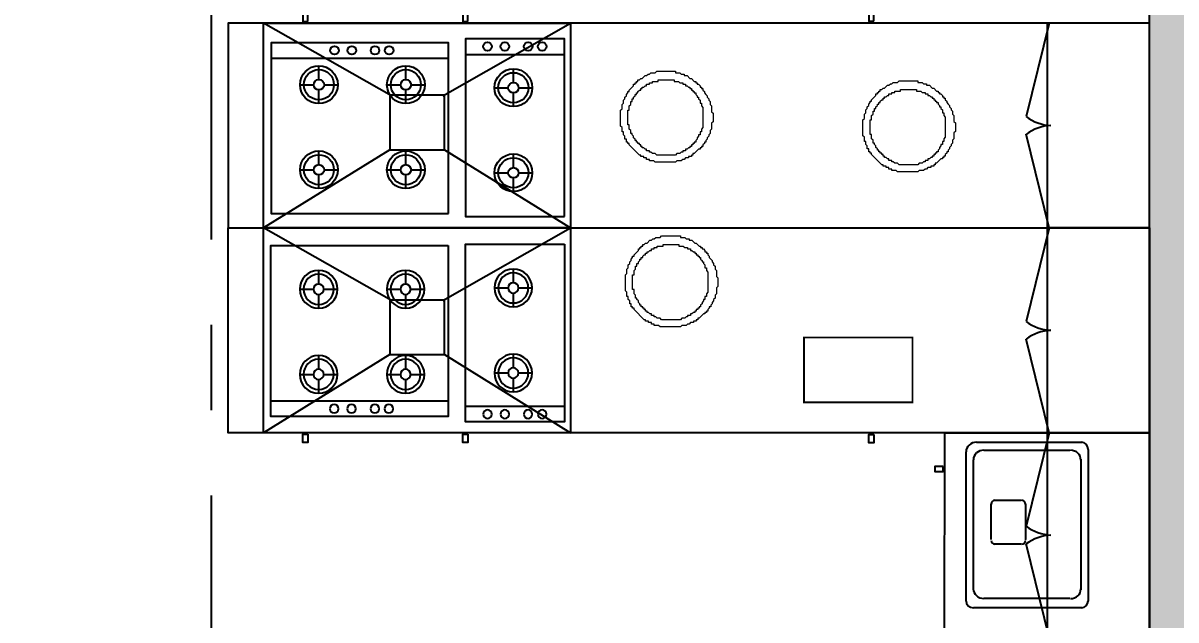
# Model space of a CAD drawing. Header units: millimetres. Extents: x -9318 to 9016603, y 0 to 838141.
# Drawn here: x 74851 to 78229, y 336406 to 338155 of the extents above; entities that cross this region are included whole.
import ezdxf
from ezdxf import colors
from ezdxf.entities.mleader import LeaderData, LeaderLine
from ezdxf.math import Vec2, Vec3

# ---------------------------------------------------------------- set-up
doc = ezdxf.new("R2010")
doc.units = ezdxf.units.MM
doc.linetypes.add('CENTER', pattern=[2, 1.25, -0.25, 0.25, -0.25])
doc.styles.add('ISOCPEUR', font='isocpeur.ttf', dxfattribs={"width": 0.7})

# ---------------------------------------------------------------- blocks, each defined once
blk = doc.blocks.new('_DotSmall')
at = {"color": 8, "linetype": 'ByBlock', "const_width": 0.5}
blk.add_lwpolyline([(-0.0625, 0, 1), (0.0625, 0, 1)], format="xyb", close=True, dxfattribs=at)
blk = doc.blocks.new('шкаф стол 1 дв 600х600')
at = {"color": 8, "extrusion": (-6.19743e-05, -0.000470712, 1), "elevation": 70.5}
blk.add_lwpolyline([(-12827.5, -147385.6), (-12826.7, -146785.7), (-12226.7, -146785.7), (-12227.5, -147385.6)], close=True, dxfattribs=at)
at = {"color": 8, "elevation": 0.9}
blk.add_lwpolyline([(-12223, -147286.3), (-12198.6, -147286.3), (-12198.6, -147271.5), (-12223, -147271.5)], close=True, dxfattribs=at)
blk = doc.blocks.new('мультиварка')
at = {"color": 8, "linetype": 'ByBlock'}
for points in [[(-9579.5, -151493.5), (-9270.2, -151493.5), (-9270.2, -151493.5)], [(-9609.7, -151958.8), (-9609.9, -151522.2)], [(-9558, -151516.8), (-9306, -151516.8), (-9306, -151516.8)], [(-9252.2, -151515), (-9252.2, -151958.8)], [(-9588.4, -151926.2), (-9588.4, -151545.4)], [(-9273.7, -151543.3), (-9273.7, -151925.6)], [(-9527.1, -151663.5), (-9448.3, -151663.5), (-9448.3, -151663.5)], [(-9536.1, -151778.1), (-9536.1, -151674.2), (-9536.1, -151674.2)], [(-9435.8, -151674.2), (-9435.8, -151778.1), (-9435.8, -151778.1)], [(-9448.3, -151792.5), (-9527.1, -151792.5), (-9527.1, -151792.5)], [(-9306, -151951.6), (-9558.2, -151951.4), (-9558.2, -151951.4)], [(-9270.2, -151978.5), (-9588.2, -151978.5), (-9588.2, -151978.5)]]:
    blk.add_lwpolyline(points, dxfattribs=at)
for points in [[(-9579.5, -151493.5), (-9595.6, -151493.5), (-9609.9, -151506), (-9609.9, -151522.1)], [(-9252.2, -151515), (-9252.2, -151502.4), (-9261.2, -151493.5), (-9271.9, -151493.5)], [(-9558, -151516.8), (-9574.1, -151516.8), (-9588.4, -151529.3), (-9588.4, -151545.4)], [(-9273.6, -151545.8), (-9273.6, -151529.7), (-9286.2, -151517.1), (-9304.1, -151517.1)], [(-9525.3, -151663.5), (-9530.7, -151663.5), (-9536.1, -151668.8), (-9536.1, -151676)], [(-9435.8, -151676), (-9435.8, -151668.8), (-9441.1, -151663.5), (-9446.5, -151663.5)], [(-9536.1, -151781.7), (-9536.1, -151787.1), (-9530.7, -151792.5), (-9525.3, -151792.5)], [(-9446.5, -151792.5), (-9441.1, -151792.5), (-9435.8, -151787.1), (-9435.8, -151781.7)], [(-9588.7, -151922.7), (-9588.7, -151938.8), (-9574.3, -151951.4), (-9558.2, -151951.4)], [(-9304.1, -151951.8), (-9286.2, -151951.8), (-9273.6, -151939.2), (-9273.6, -151923.1)], [(-9609.7, -151958.8), (-9609.7, -151969.5), (-9600.8, -151978.5), (-9588.2, -151978.5)], [(-9271.9, -151978.5), (-9261.2, -151978.5), (-9252.2, -151969.5), (-9252.2, -151958.8)]]:
    blk.add_open_spline(points, degree=3, dxfattribs=at)
blk = doc.blocks.new('шакф навесной 600х300')
at = {"color": 8, "extrusion": (-6.19743e-05, -0.000470712, 1)}
for p, q in [((-13586.5, -147327, 0.9), (-13518.9, -147601.1, 0.8)), ((-13580.8, -147927, 0.6), (-13580.8, -147327, 0.9)), ((-13586.4, -147927, 0.6), (-13518.9, -147652.9, 0.7))]:
    blk.add_line(p, q, dxfattribs=at)
at = {"color": 8, "elevation": 0.8}
blk.add_lwpolyline([(-13880.8, -147927), (-13580.8, -147927), (-13580.8, -147327), (-13880.8, -147327)], close=True, dxfattribs=at)
at = {"color": 8, "extrusion": (-6.19743e-05, -0.000470712, 1)}
for centre, radius, start, end in [((-13597.7, -147494.8, 71.1), 132.3, 272.7246, 306.5699), ((-13597.2, -147757.7, 71.1), 130.8, 53.2335, 87.489)]:
    blk.add_arc(centre, radius, start, end, dxfattribs=at)
blk = doc.blocks.new('Шкаф-стол под встр. тех тип 1')
at = {"color": 8}
for points, elevation in [([(-2466.8, 604.6), (-2466.8, 628.9), (-2481.6, 628.9), (-2481.6, 604.6)], 0.6), ([(-1997.5, 604.6), (-1997.5, 628.9), (-2012.3, 628.9), (-2012.3, 604.6)], 0.6), ([(-808, 605.4), (-808, 629.8), (-822.8, 629.8), (-822.8, 605.4)], 0.9)]:
    blk.add_lwpolyline(points, close=True, dxfattribs=dict(at, elevation=elevation))
blk.add_lwpolyline([(0, 0), (0, 600), (-2700, 600), (-2700, 0)], close=True, dxfattribs=at)
blk = doc.blocks.new('Варочн.пан.1')
at = {"color": 8}
for p, q in [((0, 454.4), (520, 454.4)), ((140.2, 392.1), (140.2, 432.3)), ((394.9, 392.1), (394.9, 432.3)), ((84.9, 377), (125.1, 377)), ((155.4, 377), (195.6, 377)), ((339.6, 377), (379.8, 377)), ((410, 377), (450.2, 377)), ((140.2, 321.7), (140.2, 361.9)), ((394.9, 321.7), (394.9, 361.9)), ((140.2, 142.9), (140.2, 183.1)), ((394.9, 142.9), (394.9, 183.1)), ((84.9, 127.8), (125.1, 127.8)), ((140.2, 72.5), (140.2, 112.6)), ((155.4, 127.8), (195.6, 127.8)), ((339.6, 127.8), (379.8, 127.8)), ((394.9, 72.5), (394.9, 112.6)), ((410, 127.8), (450.2, 127.8))]:
    blk.add_line(p, q, dxfattribs=at)
blk.add_lwpolyline([(520, 0), (520, 500), (0, 500), (0, 0)], close=True, dxfattribs=at)
for centre, radius in [((185.8, 477.6), 12.6), ((236.4, 477.6), 12.6), ((304.5, 477.6), 12.6), ((346, 477.6), 12.6), ((140.2, 377), 55.3), ((140.2, 377), 44.1), ((394.9, 377), 55.3), ((394.9, 377), 44.1), ((140.2, 377), 15.1), ((394.9, 377), 15.1), ((140.2, 127.8), 55.3), ((140.2, 127.8), 44.1), ((394.9, 127.8), 55.3), ((394.9, 127.8), 44.1), ((140.2, 127.8), 15.1), ((394.9, 127.8), 15.1)]:
    blk.add_circle(centre, radius, dxfattribs=at)
blk = doc.blocks.new('Варочн.панель тип2')
at = {"color": 8}
for p, q in [((-290, 474.4), (0, 474.4)), ((-149.8, 392.1), (-149.8, 432.3)), ((-205.1, 377), (-164.9, 377)), ((-134.6, 377), (-94.4, 377)), ((-149.8, 321.7), (-149.8, 361.9)), ((-149.8, 142.9), (-149.8, 183.1)), ((-205.1, 127.8), (-164.9, 127.8)), ((-149.8, 72.5), (-149.8, 112.6)), ((-134.6, 127.8), (-94.4, 127.8))]:
    blk.add_line(p, q, dxfattribs=at)
blk.add_lwpolyline([(0, 0), (0, 520), (-290, 520), (-290, 0)], close=True, dxfattribs=at)
for centre, radius in [((-225.4, 497.6), 12.6), ((-174.8, 497.6), 12.6), ((-106.6, 497.6), 12.6), ((-65.2, 497.6), 12.6), ((-149.8, 377), 55.3), ((-149.8, 377), 44.1), ((-149.8, 377), 15.1), ((-149.8, 127.8), 55.3), ((-149.8, 127.8), 44.1), ((-149.8, 127.8), 15.1)]:
    blk.add_circle(centre, radius, dxfattribs=at)
blk = doc.blocks.new('вытяжка 900х600')
at = {"color": 8}
for p, q in [((374.7, 386.9), (0, 600)), ((525.3, 386.9), (900, 600)), ((370, 228.6), (0, 0)), ((530, 228.6), (900, 0))]:
    blk.add_line(p, q, dxfattribs=at)
for points in [[(0, 0), (0, 600), (900, 600), (900, 0)], [(370, 388.6), (370, 228.6), (530, 228.6), (530, 388.6)]]:
    blk.add_lwpolyline(points, close=True, dxfattribs=at)

msp = doc.modelspace()

# ---------------------------------------------------------------- hatches: boundary and pattern name
at = {"ltscale": 100}
h = msp.add_hatch(dxfattribs=at)
h.set_pattern_fill('AR-CONC', color=256, scale=30)
h.set_pattern_definition([(50, (140697.8, 216407.27), (215.17805, -18.82564), [22.5, -247.5]), (355, (140697.8, 216407.27), (-41.6254, 225.65764), [18, -198]), (100.45144, (140715.72, 216405.7), (173.55265, 206.832), [19.12206, -210.34263]), (46.1842, (140697.8, 216467.27), (320.1724, -49.6558), [33.75, -371.25]), (96.63564, (140724.47, 216463.14), (280.3986, 292.2356), [28.6831, -315.5141]), (351.18416, (140697.8, 216467.27), (280.3986, 292.2356), [27, -297]), (21, (140727.8, 216452.27), (179.07212, -120.78567), [22.5, -247.5]), (326, (140727.8, 216452.27), (72.9946, 217.545), [18, -198]), (71.45144, (140742.72, 216442.2), (252.0667, 96.75935), [19.12206, -210.34263]), (37.5, (140697.79, 216407.274), (3.647957, 99.868156), [0, -195.6, 0, -201, 0, -198.75]), (7.5, (140697.79, 216407.27), (78.92086, 118.32351), [0, -114.6, 0, -191.1, 0, -75.75]), (327.5, (140630.89, 216407.274), (160.14673, -6.76646), [0, -75, 0, -234, 0, -310.5]), (317.5, (140600.9, 216407.27), (174.95585, 30.0315), [0, -97.5, 0, -155.4, 0, -220.5])])
h.paths.add_polyline_path([(79107.04, 343757.96), (78987.04, 343757.96), (78987.03, 342392.96), (78272.03, 342392.96), (78272.03, 343757.96), (78152.03, 343757.96), (78152.03, 334927.94), (76602.02, 334927.96), (76602.03, 334807.96), (81202.03, 334808.19), (81202.03, 334928.2), (78272.03, 334927.95), (78272.03, 337735.75), (79752.03, 337735.76), (79752.04, 337735.79), (83452.03, 337735.79), (83452.03, 337735.75), (87602.03, 337735.75), (87602.04, 337855.45), (85670.83, 337855.43), (85670.86, 338427.56), (85550.86, 338427.57), (85550.83, 337855.59), (83572.02, 337855.75), (83572.02, 338427.58), (83452.02, 338427.59), (83452.02, 337855.78), (82430.54, 337855.78), (82430.54, 338427.59), (82447.03, 338427.59), (82550.54, 338427.59), (82550.54, 337855.78), (82447.03, 337855.76), (81202.04, 337855.76), (81202.03, 338427.59), (81202.04, 337855.75), (79632.03, 337855.76), (79632.03, 338427.59), (79632.03, 338427.59), (79632.03, 337855.76), (79752.03, 337855.75), (79752.03, 338427.59), (79632.03, 338427.59), (79632.03, 337855.75), (79107.03, 337855.75), (79107.03, 338427.59), (79107.03, 338427.59), (79107.03, 337855.75), (78272.03, 337855.75), (78272.03, 338427.59), (87602.09, 338427.31), (87601.98, 337855.45), (87602.03, 337855.45), (87602.03, 338547.59), (86879.65, 338547.35), (83572.02, 338547.59), (83572.02, 339997.59), (83452.02, 339997.59), (83452.02, 338547.59), (78272.03, 338547.59), (78272.03, 340807.96), (81202.03, 340807.96), (81202.03, 340927.96), (78272.03, 340927.96), (78272.03, 342392.96), (78987.03, 342392.96), (78987.03, 340927.96), (79107.03, 340927.96)])

# ---------------------------------------------------------------- linework, layer by layer
at = {"linetype": 'CENTER', "ltscale": 1000}
msp.add_line((75402.03, 350770.43), (75402.03, 295038.08), dxfattribs=at)
at = {"ltscale": 100}
msp.add_lwpolyline([(78152.03, 334927.94), (78152.03, 343757.96)], dxfattribs=at)
at = {"lineweight": 0}
for points in [[(76872.86, 337890.97), (76872.86, 337865.57), (76868.63, 337861.33), (76868.63, 337844.4), (76864.39, 337840.17), (76864.39, 337831.7), (76860.16, 337827.47), (76860.16, 337823.23), (76855.93, 337819), (76855.93, 337814.76), (76851.69, 337810.53), (76851.69, 337806.3), (76847.46, 337806.3), (76847.46, 337802.06), (76843.23, 337797.83), (76843.23, 337793.6), (76838.99, 337793.6), (76838.99, 337789.36), (76834.76, 337789.36), (76834.76, 337785.13), (76830.53, 337785.13), (76817.83, 337772.43), (76813.59, 337772.43), (76813.59, 337768.2), (76809.36, 337768.2), (76809.36, 337763.96), (76800.89, 337763.96), (76800.89, 337759.73), (76792.42, 337759.73), (76788.19, 337755.5), (76783.96, 337755.5), (76779.72, 337751.26), (76767.02, 337751.26), (76762.79, 337747.03), (76703.52, 337747.03), (76699.29, 337751.26), (76686.59, 337751.26), (76686.59, 337755.5), (76678.12, 337755.5), (76678.12, 337759.73), (76669.65, 337759.73), (76669.65, 337763.96), (76661.19, 337763.96), (76661.19, 337768.2), (76656.95, 337768.2), (76627.32, 337797.83), (76627.32, 337802.06), (76623.09, 337802.06), (76623.09, 337806.3), (76618.85, 337806.3), (76618.85, 337814.76), (76614.62, 337814.76), (76614.62, 337823.23), (76610.38, 337827.47), (76610.38, 337835.93), (76606.15, 337835.93), (76606.15, 337848.63), (76601.92, 337852.87), (76601.92, 337899.43), (76606.15, 337903.67), (76606.15, 337916.37), (76610.38, 337920.6), (76610.38, 337929.07), (76614.62, 337933.3), (76614.62, 337937.54), (76618.85, 337941.77), (76618.85, 337946), (76623.09, 337950.24), (76623.09, 337954.47), (76627.32, 337954.47), (76627.32, 337958.7), (76640.02, 337971.4), (76640.02, 337975.64), (76644.25, 337975.64), (76644.25, 337979.87), (76648.49, 337979.87), (76648.49, 337984.1), (76652.72, 337984.1), (76652.72, 337988.34), (76656.95, 337988.34), (76661.19, 337992.57), (76665.42, 337992.57), (76673.89, 338001.04), (76678.12, 338001.04), (76682.35, 338005.27), (76686.59, 338005.27), (76690.82, 338009.51), (76703.52, 338009.51), (76707.75, 338013.74), (76762.79, 338013.74), (76762.79, 338009.51), (76775.49, 338009.51), (76779.72, 338005.27), (76788.19, 338005.27), (76788.19, 338001.04), (76796.66, 338001.04), (76805.13, 337992.57), (76809.36, 337992.57), (76817.83, 337984.1), (76822.06, 337984.1), (76822.06, 337979.87), (76826.29, 337979.87), (76826.29, 337975.64), (76830.53, 337975.64), (76834.76, 337971.4), (76834.76, 337967.17), (76838.99, 337967.17), (76838.99, 337962.94), (76843.23, 337962.94), (76843.23, 337958.7), (76847.46, 337954.47), (76847.46, 337950.24), (76851.69, 337946), (76855.93, 337941.77), (76855.93, 337937.54), (76860.16, 337933.3), (76860.16, 337929.07), (76864.39, 337924.84), (76864.39, 337916.37), (76868.63, 337912.13), (76868.63, 337895.2), (76872.86, 337890.97)], [(76843.23, 337907.9), (76843.23, 337848.63), (76838.99, 337844.4), (76838.99, 337835.93), (76834.76, 337835.93), (76834.76, 337827.47), (76830.53, 337827.47), (76830.53, 337823.23), (76826.29, 337819), (76826.29, 337814.76), (76822.06, 337810.53), (76822.06, 337806.3), (76817.83, 337806.3), (76817.83, 337802.06), (76813.59, 337802.06), (76813.59, 337797.83), (76809.36, 337797.83), (76809.36, 337793.6), (76805.13, 337793.6), (76805.13, 337789.36), (76800.89, 337789.36), (76796.66, 337785.13), (76792.42, 337785.13), (76792.42, 337780.9), (76783.96, 337780.9), (76783.96, 337776.66), (76779.72, 337776.66), (76775.49, 337772.43), (76767.02, 337772.43), (76762.79, 337768.2), (76707.75, 337768.2), (76703.52, 337772.43), (76695.05, 337772.43), (76690.82, 337776.66), (76686.59, 337776.66), (76686.59, 337780.9), (76678.12, 337780.9), (76678.12, 337785.13), (76673.89, 337785.13), (76669.65, 337789.36), (76665.42, 337789.36), (76665.42, 337793.6), (76661.19, 337793.6), (76661.19, 337797.83), (76656.95, 337797.83), (76656.95, 337802.06), (76652.72, 337802.06), (76652.72, 337806.3), (76648.49, 337806.3), (76648.49, 337810.53), (76644.25, 337810.53), (76644.25, 337814.76), (76640.02, 337819), (76640.02, 337823.23), (76635.79, 337827.47), (76635.79, 337831.7), (76631.55, 337831.7), (76631.55, 337840.17), (76627.32, 337844.4), (76627.32, 337857.1), (76623.09, 337857.1), (76623.09, 337899.43), (76627.32, 337899.43), (76627.32, 337912.13), (76631.55, 337916.37), (76631.55, 337924.84), (76635.79, 337924.84), (76635.79, 337933.3), (76640.02, 337933.3), (76640.02, 337937.54), (76644.25, 337941.77), (76644.25, 337946), (76648.49, 337946), (76648.49, 337950.24), (76652.72, 337950.24), (76652.72, 337954.47), (76656.95, 337958.7), (76661.19, 337958.7), (76661.19, 337962.94), (76665.42, 337962.94), (76665.42, 337967.17), (76669.65, 337967.17), (76673.89, 337971.4), (76678.12, 337971.4), (76678.12, 337975.64), (76686.59, 337975.64), (76686.59, 337979.87), (76695.05, 337979.87), (76695.05, 337984.1), (76711.99, 337984.1), (76711.99, 337988.34), (76758.56, 337988.34), (76758.56, 337984.1), (76771.26, 337984.1), (76775.49, 337979.87), (76783.96, 337979.87), (76783.96, 337975.64), (76792.42, 337975.64), (76792.42, 337971.4), (76796.66, 337971.4), (76800.89, 337967.17), (76805.13, 337967.17), (76805.13, 337962.94), (76809.36, 337962.94), (76809.36, 337958.7), (76813.59, 337958.7), (76813.59, 337954.47), (76817.83, 337954.47), (76817.83, 337950.24), (76822.06, 337950.24), (76822.06, 337946), (76826.29, 337941.77), (76826.29, 337937.54), (76830.53, 337937.54), (76830.53, 337933.3), (76834.76, 337929.07), (76834.76, 337920.6), (76838.99, 337920.6), (76838.99, 337912.13), (76843.23, 337907.9)], [(77582.82, 337862.59), (77582.82, 337837.18), (77578.59, 337832.95), (77578.59, 337816.02), (77574.35, 337811.78), (77574.35, 337803.32), (77570.12, 337799.08), (77570.12, 337794.85), (77565.89, 337790.62), (77565.89, 337786.38), (77561.65, 337782.15), (77561.65, 337777.92), (77557.42, 337777.92), (77557.42, 337773.68), (77553.19, 337769.45), (77553.19, 337765.22), (77548.95, 337765.22), (77548.95, 337760.98), (77544.72, 337760.98), (77544.72, 337756.75), (77540.49, 337756.75), (77527.79, 337744.05), (77523.55, 337744.05), (77523.55, 337739.81), (77519.32, 337739.81), (77519.32, 337735.58), (77510.85, 337735.58), (77510.85, 337731.35), (77502.39, 337731.35), (77498.15, 337727.11), (77493.92, 337727.11), (77489.68, 337722.88), (77476.98, 337722.88), (77472.75, 337718.65), (77413.48, 337718.65), (77409.25, 337722.88), (77396.55, 337722.88), (77396.55, 337727.11), (77388.08, 337727.11), (77388.08, 337731.35), (77379.61, 337731.35), (77379.61, 337735.58), (77371.15, 337735.58), (77371.15, 337739.81), (77366.91, 337739.81), (77337.28, 337769.45), (77337.28, 337773.68), (77333.05, 337773.68), (77333.05, 337777.92), (77328.81, 337777.92), (77328.81, 337786.38), (77324.58, 337786.38), (77324.58, 337794.85), (77320.35, 337799.08), (77320.35, 337807.55), (77316.11, 337807.55), (77316.11, 337820.25), (77311.88, 337824.48), (77311.88, 337871.05), (77316.11, 337875.29), (77316.11, 337887.99), (77320.35, 337892.22), (77320.35, 337900.69), (77324.58, 337904.92), (77324.58, 337909.15), (77328.81, 337913.39), (77328.81, 337917.62), (77333.05, 337921.85), (77333.05, 337926.09), (77337.28, 337926.09), (77337.28, 337930.32), (77349.98, 337943.02), (77349.98, 337947.26), (77354.21, 337947.26), (77354.21, 337951.49), (77358.45, 337951.49), (77358.45, 337955.72), (77362.68, 337955.72), (77362.68, 337959.96), (77366.91, 337959.96), (77371.15, 337964.19), (77375.38, 337964.19), (77383.85, 337972.66), (77388.08, 337972.66), (77392.31, 337976.89), (77396.55, 337976.89), (77400.78, 337981.12), (77413.48, 337981.12), (77417.72, 337985.36), (77472.75, 337985.36), (77472.75, 337981.12), (77485.45, 337981.12), (77489.68, 337976.89), (77498.15, 337976.89), (77498.15, 337972.66), (77506.62, 337972.66), (77515.09, 337964.19), (77519.32, 337964.19), (77527.79, 337955.72), (77532.02, 337955.72), (77532.02, 337951.49), (77536.25, 337951.49), (77536.25, 337947.26), (77540.49, 337947.26), (77544.72, 337943.02), (77544.72, 337938.79), (77548.95, 337938.79), (77548.95, 337934.55), (77553.19, 337934.55), (77553.19, 337930.32), (77557.42, 337926.09), (77557.42, 337921.85), (77561.65, 337917.62), (77565.89, 337913.39), (77565.89, 337909.15), (77570.12, 337904.92), (77570.12, 337900.69), (77574.35, 337896.45), (77574.35, 337887.99), (77578.59, 337883.75), (77578.59, 337866.82), (77582.82, 337862.59)], [(77553.19, 337879.52), (77553.19, 337820.25), (77548.95, 337816.02), (77548.95, 337807.55), (77544.72, 337807.55), (77544.72, 337799.08), (77540.49, 337799.08), (77540.49, 337794.85), (77536.25, 337790.62), (77536.25, 337786.38), (77532.02, 337782.15), (77532.02, 337777.92), (77527.79, 337777.92), (77527.79, 337773.68), (77523.55, 337773.68), (77523.55, 337769.45), (77519.32, 337769.45), (77519.32, 337765.22), (77515.09, 337765.22), (77515.09, 337760.98), (77510.85, 337760.98), (77506.62, 337756.75), (77502.39, 337756.75), (77502.39, 337752.52), (77493.92, 337752.52), (77493.92, 337748.28), (77489.68, 337748.28), (77485.45, 337744.05), (77476.98, 337744.05), (77472.75, 337739.81), (77417.72, 337739.81), (77413.48, 337744.05), (77405.01, 337744.05), (77400.78, 337748.28), (77396.55, 337748.28), (77396.55, 337752.52), (77388.08, 337752.52), (77388.08, 337756.75), (77383.85, 337756.75), (77379.61, 337760.98), (77375.38, 337760.98), (77375.38, 337765.22), (77371.15, 337765.22), (77371.15, 337769.45), (77366.91, 337769.45), (77366.91, 337773.68), (77362.68, 337773.68), (77362.68, 337777.92), (77358.45, 337777.92), (77358.45, 337782.15), (77354.21, 337782.15), (77354.21, 337786.38), (77349.98, 337790.62), (77349.98, 337794.85), (77345.75, 337799.08), (77345.75, 337803.32), (77341.51, 337803.32), (77341.51, 337811.78), (77337.28, 337816.02), (77337.28, 337828.72), (77333.05, 337828.72), (77333.05, 337871.05), (77337.28, 337871.05), (77337.28, 337883.75), (77341.51, 337887.99), (77341.51, 337896.45), (77345.75, 337896.45), (77345.75, 337904.92), (77349.98, 337904.92), (77349.98, 337909.15), (77354.21, 337913.39), (77354.21, 337917.62), (77358.45, 337917.62), (77358.45, 337921.85), (77362.68, 337921.85), (77362.68, 337926.09), (77366.91, 337930.32), (77371.15, 337930.32), (77371.15, 337934.55), (77375.38, 337934.55), (77375.38, 337938.79), (77379.61, 337938.79), (77383.85, 337943.02), (77388.08, 337943.02), (77388.08, 337947.26), (77396.55, 337947.26), (77396.55, 337951.49), (77405.01, 337951.49), (77405.01, 337955.72), (77421.95, 337955.72), (77421.95, 337959.96), (77468.52, 337959.96), (77468.52, 337955.72), (77481.22, 337955.72), (77485.45, 337951.49), (77493.92, 337951.49), (77493.92, 337947.26), (77502.39, 337947.26), (77502.39, 337943.02), (77506.62, 337943.02), (77510.85, 337938.79), (77515.09, 337938.79), (77515.09, 337934.55), (77519.32, 337934.55), (77519.32, 337930.32), (77523.55, 337930.32), (77523.55, 337926.09), (77527.79, 337926.09), (77527.79, 337921.85), (77532.02, 337921.85), (77532.02, 337917.62), (77536.25, 337913.39), (77536.25, 337909.15), (77540.49, 337909.15), (77540.49, 337904.92), (77544.72, 337900.69), (77544.72, 337892.22), (77548.95, 337892.22), (77548.95, 337883.75), (77553.19, 337879.52)], [(76887.06, 337408.48), (76887.06, 337383.08), (76882.83, 337378.85), (76882.83, 337361.91), (76878.59, 337357.68), (76878.59, 337349.21), (76874.36, 337344.98), (76874.36, 337340.75), (76870.13, 337336.51), (76870.13, 337332.28), (76865.89, 337328.05), (76865.89, 337323.81), (76861.66, 337323.81), (76861.66, 337319.58), (76857.43, 337315.35), (76857.43, 337311.11), (76853.19, 337311.11), (76853.19, 337306.88), (76848.96, 337306.88), (76848.96, 337302.65), (76844.73, 337302.65), (76832.02, 337289.95), (76827.79, 337289.95), (76827.79, 337285.71), (76823.56, 337285.71), (76823.56, 337281.48), (76815.09, 337281.48), (76815.09, 337277.24), (76806.62, 337277.24), (76802.39, 337273.01), (76798.16, 337273.01), (76793.92, 337268.78), (76781.22, 337268.78), (76776.99, 337264.54), (76717.72, 337264.54), (76713.49, 337268.78), (76700.79, 337268.78), (76700.79, 337273.01), (76692.32, 337273.01), (76692.32, 337277.24), (76683.85, 337277.24), (76683.85, 337281.48), (76675.39, 337281.48), (76675.39, 337285.71), (76671.15, 337285.71), (76641.52, 337315.35), (76641.52, 337319.58), (76637.28, 337319.58), (76637.28, 337323.81), (76633.05, 337323.81), (76633.05, 337332.28), (76628.82, 337332.28), (76628.82, 337340.75), (76624.58, 337344.98), (76624.58, 337353.45), (76620.35, 337353.45), (76620.35, 337366.15), (76616.12, 337370.38), (76616.12, 337416.95), (76620.35, 337421.18), (76620.35, 337433.88), (76624.58, 337438.12), (76624.58, 337446.58), (76628.82, 337450.82), (76628.82, 337455.05), (76633.05, 337459.28), (76633.05, 337463.52), (76637.28, 337467.75), (76637.28, 337471.98), (76641.52, 337471.98), (76641.52, 337476.22), (76654.22, 337488.92), (76654.22, 337493.15), (76658.45, 337493.15), (76658.45, 337497.39), (76662.69, 337497.39), (76662.69, 337501.62), (76666.92, 337501.62), (76666.92, 337505.85), (76671.15, 337505.85), (76675.39, 337510.09), (76679.62, 337510.09), (76688.09, 337518.55), (76692.32, 337518.55), (76696.55, 337522.79), (76700.79, 337522.79), (76705.02, 337527.02), (76717.72, 337527.02), (76721.95, 337531.25), (76776.99, 337531.25), (76776.99, 337527.02), (76789.69, 337527.02), (76793.92, 337522.79), (76802.39, 337522.79), (76802.39, 337518.55), (76810.86, 337518.55), (76819.32, 337510.09), (76823.56, 337510.09), (76832.02, 337501.62), (76836.26, 337501.62), (76836.26, 337497.39), (76840.49, 337497.39), (76840.49, 337493.15), (76844.73, 337493.15), (76848.96, 337488.92), (76848.96, 337484.69), (76853.19, 337484.69), (76853.19, 337480.45), (76857.43, 337480.45), (76857.43, 337476.22), (76861.66, 337471.98), (76861.66, 337467.75), (76865.89, 337463.52), (76870.13, 337459.28), (76870.13, 337455.05), (76874.36, 337450.82), (76874.36, 337446.58), (76878.59, 337442.35), (76878.59, 337433.88), (76882.83, 337429.65), (76882.83, 337412.72), (76887.06, 337408.48)], [(76857.43, 337425.42), (76857.43, 337366.15), (76853.19, 337361.91), (76853.19, 337353.45), (76848.96, 337353.45), (76848.96, 337344.98), (76844.73, 337344.98), (76844.73, 337340.75), (76840.49, 337336.51), (76840.49, 337332.28), (76836.26, 337328.05), (76836.26, 337323.81), (76832.02, 337323.81), (76832.02, 337319.58), (76827.79, 337319.58), (76827.79, 337315.35), (76823.56, 337315.35), (76823.56, 337311.11), (76819.32, 337311.11), (76819.32, 337306.88), (76815.09, 337306.88), (76810.86, 337302.65), (76806.62, 337302.65), (76806.62, 337298.41), (76798.16, 337298.41), (76798.16, 337294.18), (76793.92, 337294.18), (76789.69, 337289.95), (76781.22, 337289.95), (76776.99, 337285.71), (76721.95, 337285.71), (76717.72, 337289.95), (76709.25, 337289.95), (76705.02, 337294.18), (76700.79, 337294.18), (76700.79, 337298.41), (76692.32, 337298.41), (76692.32, 337302.65), (76688.09, 337302.65), (76683.85, 337306.88), (76679.62, 337306.88), (76679.62, 337311.11), (76675.39, 337311.11), (76675.39, 337315.35), (76671.15, 337315.35), (76671.15, 337319.58), (76666.92, 337319.58), (76666.92, 337323.81), (76662.69, 337323.81), (76662.69, 337328.05), (76658.45, 337328.05), (76658.45, 337332.28), (76654.22, 337336.51), (76654.22, 337340.75), (76649.98, 337344.98), (76649.98, 337349.21), (76645.75, 337349.21), (76645.75, 337357.68), (76641.52, 337361.91), (76641.52, 337374.61), (76637.28, 337374.61), (76637.28, 337416.95), (76641.52, 337416.95), (76641.52, 337429.65), (76645.75, 337433.88), (76645.75, 337442.35), (76649.98, 337442.35), (76649.98, 337450.82), (76654.22, 337450.82), (76654.22, 337455.05), (76658.45, 337459.28), (76658.45, 337463.52), (76662.69, 337463.52), (76662.69, 337467.75), (76666.92, 337467.75), (76666.92, 337471.98), (76671.15, 337476.22), (76675.39, 337476.22), (76675.39, 337480.45), (76679.62, 337480.45), (76679.62, 337484.69), (76683.85, 337484.69), (76688.09, 337488.92), (76692.32, 337488.92), (76692.32, 337493.15), (76700.79, 337493.15), (76700.79, 337497.39), (76709.25, 337497.39), (76709.25, 337501.62), (76726.19, 337501.62), (76726.19, 337505.85), (76772.76, 337505.85), (76772.76, 337501.62), (76785.46, 337501.62), (76789.69, 337497.39), (76798.16, 337497.39), (76798.16, 337493.15), (76806.62, 337493.15), (76806.62, 337488.92), (76810.86, 337488.92), (76815.09, 337484.69), (76819.32, 337484.69), (76819.32, 337480.45), (76823.56, 337480.45), (76823.56, 337476.22), (76827.79, 337476.22), (76827.79, 337471.98), (76832.02, 337471.98), (76832.02, 337467.75), (76836.26, 337467.75), (76836.26, 337463.52), (76840.49, 337459.28), (76840.49, 337455.05), (76844.73, 337455.05), (76844.73, 337450.82), (76848.96, 337446.58), (76848.96, 337438.12), (76853.19, 337438.12), (76853.19, 337429.65), (76857.43, 337425.42)]]:
    msp.add_lwpolyline(points, dxfattribs=at)
at = {"ltscale": 100, "const_width": 5}
msp.add_lwpolyline([(77139.37, 337233.9), (77456.86, 337233.9), (77456.86, 337043.85), (77139.37, 337043.85)], close=True, dxfattribs=at)

# ---------------------------------------------------------------- block references
msp.add_blockref('Шкаф-стол под встр. тех тип 1', (78152.03, 337554.91))
at = {"ltscale": 100}
for name, p in [('вытяжка 900х600', (75555.61, 337554.91)), ('Варочн.панель тип2', (76437.56, 337588.49, 0.28)), ('Варочн.пан.1', (75577.83, 337597.33)), ('вытяжка 900х600', (75555.61, 336954.91))]:
    msp.add_blockref(name, p, dxfattribs=at)
at = {"rotation": 180}
for name, p in [('шакф навесной 600х300', (64271.22, 190227.86, -0.75)), ('шакф навесной 600х300', (64271.22, 189627.86, -0.75)), ('шкаф стол 1 дв 600х600', (65324.49, 189569.29, -0.28)), ('шакф навесной 600х300', (64271.22, 189027.86, -0.75))]:
    msp.add_blockref(name, p, dxfattribs=at)
at = {"xscale": -1, "rotation": 180}
msp.add_blockref('Шкаф-стол под встр. тех тип 1', (78152.03, 337554.91), dxfattribs=at)
at = {"ltscale": 100, "xscale": -1, "rotation": 180}
for name, p in [('Варочн.пан.1', (75577.01, 337502.79)), ('Варочн.панель тип2', (76437.27, 337506.76, 0.28))]:
    msp.add_blockref(name, p, dxfattribs=at)
at = {"lineweight": 0}
msp.add_blockref('мультиварка', (87224.04, 488420.52, 0.28), dxfattribs=at)

# ---------------------------------------------------------------- leaders
ml = msp.add_multileader_mtext('Standard')
ml.set_content('+13,200', color=8, style='ISOCPEUR')
ml.set_leader_properties(color=8, linetype='Continuous', lineweight=-1)
ml.set_arrow_properties(name='DOTSMALL')
ml.build(insert=Vec2(0, 0))
ml.multileader.update_dxf_attribs({"has_text_frame": 1, "text_left_attachment_type": 4, "text_right_attachment_type": 4, "dogleg_length": 100, "arrow_head_size": 180})
ctx = ml.context
ctx.base_point, ctx.char_height, ctx.arrow_head_size, ctx.landing_gap_size, ctx.plane_origin = Vec3(93068.63, 826103.47), 250, 180, 50, Vec3(90907.41, 825512.23)
ctx.left_attachment, ctx.right_attachment = 4, 4
notes = []
notes.append((ctx, [(0, (0, 0, 0), (0, 0), (1, 0), 1, [])]))
ctx.mtext.insert, ctx.mtext.width, ctx.mtext.line_spacing_style, ctx.mtext.flow_direction = Vec3(93118.63, 826436.81), 852.697, 2, 5
ml = msp.add_multileader_mtext('Standard')
ml.set_content('+11,550', color=8, style='ISOCPEUR')
ml.set_leader_properties(color=8, linetype='Continuous', lineweight=-1)
ml.set_arrow_properties(name='DOTSMALL')
ml.build(insert=Vec2(0, 0))
ml.multileader.update_dxf_attribs({"has_text_frame": 1, "text_left_attachment_type": 4, "text_right_attachment_type": 4, "dogleg_length": 100, "arrow_head_size": 180})
ctx = ml.context
ctx.base_point, ctx.char_height, ctx.arrow_head_size, ctx.landing_gap_size, ctx.plane_origin = Vec3(88068.63, 825358.47), 250, 180, 50, Vec3(85907.41, 824767.23)
ctx.left_attachment, ctx.right_attachment = 4, 4
notes.append((ctx, [(0, (0, 0, 0), (0, 0), (1, 0), 1, [])]))
ctx.mtext.insert, ctx.mtext.width, ctx.mtext.line_spacing_style, ctx.mtext.flow_direction = Vec3(88118.63, 825691.81), 852.697, 2, 5
ml = msp.add_multileader_mtext('Standard')
ml.set_content('+13,700', color=8, style='ISOCPEUR')
ml.set_leader_properties(color=8, linetype='Continuous', lineweight=-1)
ml.set_arrow_properties(name='DOTSMALL')
ml.build(insert=Vec2(0, 0))
ml.multileader.update_dxf_attribs({"has_text_frame": 1, "text_left_attachment_type": 4, "text_right_attachment_type": 4, "dogleg_length": 100, "arrow_head_size": 180})
ctx = ml.context
ctx.base_point, ctx.char_height, ctx.arrow_head_size, ctx.landing_gap_size, ctx.plane_origin = Vec3(118053.07, 658154.33), 250, 180, 50, Vec3(117803.7, 657493.51)
ctx.left_attachment, ctx.right_attachment = 4, 4
notes.append((ctx, [(0, (0, 0, 0), (0, 0), (1, 0), 1, [])]))
ctx.mtext.insert, ctx.mtext.width, ctx.mtext.line_spacing_style, ctx.mtext.flow_direction = Vec3(118103.07, 658487.66), 852.697, 2, 5
ml = msp.add_multileader_mtext('Standard')
ml.set_content('+13,700', color=8, style='ISOCPEUR')
ml.set_leader_properties(color=8, linetype='Continuous', lineweight=-1)
ml.set_arrow_properties(name='DOTSMALL')
ml.build(insert=Vec2(0, 0))
ml.multileader.update_dxf_attribs({"has_text_frame": 1, "text_left_attachment_type": 4, "text_right_attachment_type": 4, "dogleg_length": 100, "arrow_head_size": 180})
ctx = ml.context
ctx.base_point, ctx.char_height, ctx.arrow_head_size, ctx.landing_gap_size, ctx.plane_origin = Vec3(79585.57, 658000.47), 250, 180, 50, Vec3(77424.36, 657409.23)
ctx.left_attachment, ctx.right_attachment = 4, 4
notes.append((ctx, [(0, (0, 0, 0), (0, 0), (1, 0), 1, [])]))
ctx.mtext.insert, ctx.mtext.width, ctx.mtext.line_spacing_style, ctx.mtext.flow_direction = Vec3(79635.57, 658333.81), 852.697, 2, 5
ml = msp.add_multileader_mtext('Standard')
ml.set_content('+15,850', color=8, style='ISOCPEUR')
ml.set_leader_properties(color=8, linetype='Continuous', lineweight=-1)
ml.set_arrow_properties(name='DOTSMALL')
ml.build(insert=Vec2(0, 0))
ml.multileader.update_dxf_attribs({"has_text_frame": 1, "text_left_attachment_type": 4, "text_right_attachment_type": 4, "dogleg_length": 100, "arrow_head_size": 180})
ctx = ml.context
ctx.base_point, ctx.char_height, ctx.arrow_head_size, ctx.landing_gap_size, ctx.plane_origin = Vec3(78411.29, 652860.4), 250, 180, 50, Vec3(78329.9, 651149.71)
ctx.left_attachment, ctx.right_attachment = 4, 4
notes.append((ctx, [(0, (0, 0, 0), (0, 0), (1, 0), 1, [])]))
ctx.mtext.insert, ctx.mtext.width, ctx.mtext.defined_height, ctx.mtext.line_spacing_style, ctx.mtext.flow_direction = Vec3(78461.29, 653193.74), 696.0353, 776.46, 2, 5
ml = msp.add_multileader_mtext('Standard')
ml.set_content('+15,850', color=8, style='ISOCPEUR')
ml.set_leader_properties(color=8, linetype='Continuous', lineweight=-1)
ml.set_arrow_properties(name='DOTSMALL')
ml.build(insert=Vec2(0, 0))
ml.multileader.update_dxf_attribs({"has_text_frame": 1, "text_left_attachment_type": 4, "text_right_attachment_type": 4, "dogleg_length": 100, "arrow_head_size": 180})
ctx = ml.context
ctx.base_point, ctx.char_height, ctx.arrow_head_size, ctx.landing_gap_size, ctx.plane_origin = Vec3(116043.29, 652621.27), 250, 180, 50, Vec3(116522.41, 649668.82)
ctx.left_attachment, ctx.right_attachment = 4, 4
notes.append((ctx, [(0, (0, 0, 0), (0, 0), (1, 0), 1, [])]))
ctx.mtext.insert, ctx.mtext.width, ctx.mtext.line_spacing_style, ctx.mtext.flow_direction = Vec3(116093.29, 652954.61), 852.697, 2, 5
ml = msp.add_multileader_mtext('Standard')
ml.set_content('+9,800', color=8, style='ISOCPEUR')
ml.set_leader_properties(color=8, linetype='Continuous', lineweight=-1)
ml.set_arrow_properties(name='DOTSMALL')
ml.build(insert=Vec2(0, 0))
ml.multileader.update_dxf_attribs({"has_text_frame": 1, "text_left_attachment_type": 4, "text_right_attachment_type": 4, "dogleg_length": 100, "arrow_head_size": 180})
ctx = ml.context
ctx.base_point, ctx.char_height, ctx.arrow_head_size, ctx.landing_gap_size, ctx.plane_origin = Vec3(118053.07, 538154.33), 250, 180, 50, Vec3(117803.7, 537493.51)
ctx.left_attachment, ctx.right_attachment = 4, 4
notes.append((ctx, [(0, (0, 0, 0), (0, 0), (1, 0), 1, [])]))
ctx.mtext.insert, ctx.mtext.width, ctx.mtext.line_spacing_style, ctx.mtext.flow_direction = Vec3(118103.07, 538487.66), 852.697, 2, 5
ml = msp.add_multileader_mtext('Standard')
ml.set_content('+9,800', color=8, style='ISOCPEUR')
ml.set_leader_properties(color=8, linetype='Continuous', lineweight=-1)
ml.set_arrow_properties(name='DOTSMALL')
ml.build(insert=Vec2(0, 0))
ml.multileader.update_dxf_attribs({"has_text_frame": 1, "text_left_attachment_type": 4, "text_right_attachment_type": 4, "dogleg_length": 100, "arrow_head_size": 180})
ctx = ml.context
ctx.base_point, ctx.char_height, ctx.arrow_head_size, ctx.landing_gap_size, ctx.plane_origin = Vec3(79585.57, 538000.47), 250, 180, 50, Vec3(77424.36, 537409.23)
ctx.left_attachment, ctx.right_attachment = 4, 4
notes.append((ctx, [(0, (0, 0, 0), (0, 0), (1, 0), 1, [])]))
ctx.mtext.insert, ctx.mtext.width, ctx.mtext.line_spacing_style, ctx.mtext.flow_direction = Vec3(79635.57, 538333.81), 852.697, 2, 5
ml = msp.add_multileader_mtext('Standard')
ml.set_content('+11,750', color=8, style='ISOCPEUR')
ml.set_leader_properties(color=8, linetype='Continuous', lineweight=-1)
ml.set_arrow_properties(name='DOTSMALL')
ml.build(insert=Vec2(0, 0))
ml.multileader.update_dxf_attribs({"has_text_frame": 1, "text_left_attachment_type": 4, "text_right_attachment_type": 4, "dogleg_length": 100, "arrow_head_size": 180})
ctx = ml.context
ctx.base_point, ctx.char_height, ctx.arrow_head_size, ctx.landing_gap_size, ctx.plane_origin = Vec3(78411.29, 532860.4), 250, 180, 50, Vec3(78329.9, 531149.71)
ctx.left_attachment, ctx.right_attachment = 4, 4
notes.append((ctx, [(0, (0, 0, 0), (0, 0), (1, 0), 1, [])]))
ctx.mtext.insert, ctx.mtext.width, ctx.mtext.defined_height, ctx.mtext.line_spacing_style, ctx.mtext.flow_direction = Vec3(78461.29, 533193.74), 696.0353, 776.46, 2, 5
ml = msp.add_multileader_mtext('Standard')
ml.set_content('+11,750', color=8, style='ISOCPEUR')
ml.set_leader_properties(color=8, linetype='Continuous', lineweight=-1)
ml.set_arrow_properties(name='DOTSMALL')
ml.build(insert=Vec2(0, 0))
ml.multileader.update_dxf_attribs({"has_text_frame": 1, "text_left_attachment_type": 4, "text_right_attachment_type": 4, "dogleg_length": 100, "arrow_head_size": 180})
ctx = ml.context
ctx.base_point, ctx.char_height, ctx.arrow_head_size, ctx.landing_gap_size, ctx.plane_origin = Vec3(116043.29, 532621.27), 250, 180, 50, Vec3(116522.41, 529668.82)
ctx.left_attachment, ctx.right_attachment = 4, 4
notes.append((ctx, [(0, (0, 0, 0), (0, 0), (1, 0), 1, [])]))
ctx.mtext.insert, ctx.mtext.width, ctx.mtext.line_spacing_style, ctx.mtext.flow_direction = Vec3(116093.29, 532954.61), 852.697, 2, 5
ml = msp.add_multileader_mtext('Standard')
ml.set_content('+7,850', color=8, style='ISOCPEUR')
ml.set_leader_properties(color=8, linetype='Continuous', lineweight=-1)
ml.set_arrow_properties(name='DOTSMALL')
ml.build(insert=Vec2(0, 0))
ml.multileader.update_dxf_attribs({"has_text_frame": 1, "text_left_attachment_type": 4, "text_right_attachment_type": 4, "dogleg_length": 100, "arrow_head_size": 180})
ctx = ml.context
ctx.base_point, ctx.char_height, ctx.arrow_head_size, ctx.landing_gap_size, ctx.plane_origin = Vec3(82569.71, 434646.78), 250, 180, 50, Vec3(82488.32, 433379.22)
ctx.left_attachment, ctx.right_attachment = 4, 4
notes.append((ctx, [(0, (0, 0, 0), (0, 0), (1, 0), 1, [])]))
ctx.mtext.insert, ctx.mtext.width, ctx.mtext.line_spacing_style, ctx.mtext.flow_direction = Vec3(82619.71, 434980.11), 595.5678, 2, 5
for ctx, leaders in notes:
    for number, flags, end, landing, length, lines in leaders:
        leader = LeaderData()
        leader.index, (leader.has_last_leader_line, leader.has_dogleg_vector, leader.attachment_direction) = number, flags
        leader.last_leader_point, leader.dogleg_vector, leader.dogleg_length = Vec3(end), Vec3(landing), length
        for number, points, colour, breaks in lines:
            line = LeaderLine()
            line.index, line.vertices, line.color, line.breaks = number, Vec3.list(points), colors.encode_raw_color(colour), breaks
            leader.lines.append(line)
        ctx.leaders.append(leader)

doc.saveas('drawing.dxf')
